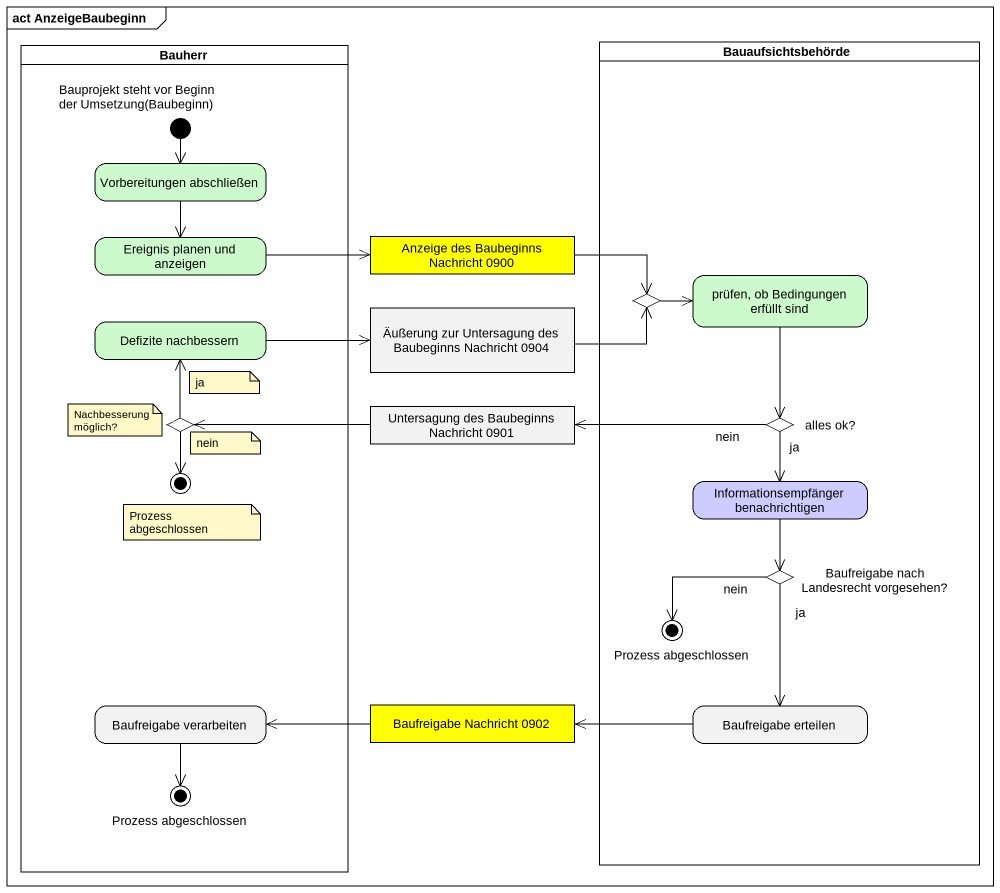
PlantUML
@startuml
mainframe act AnzeigeBaubeginn
hide empty description
state Bauherr <<partition>> {
  state "Bauprojekt steht vor Beginn der Umsetzung(Baubeginn)" as Bauprojekt_steht_vor_Beginn <<start>>
  state "Vorbereitungen abschließen" as Vorbereitungen_abschließen #CCFACC
  state "Ereignis planen und anzeigen" as Ereignis_planen_und_anzeigen #CCFACC
  state "Defizite nachbessern" as Defizite_nachbessern #CCFACC
  state choice2 <<choice>>
  state final1 <<end>>
  state "Baufreigabe verarbeiten" as Baufreigabe_verarbeiten
  state "Prozess abgeschlossen" as Prozess_abgeschlossen_2 <<end>>
}
state Bauaufsichtsbehörde <<partition>> {
  state choice1 <<choice>>
  state "prüfen, ob Bedingungen erfüllt sind" as prüfen_ob_Bedingungen #CCFACC
  state "alles ok?" as alles_ok <<choice>>
  state "Informationsempfänger benachrichtigen" as Informationsempfänger #CCCCFF
  state "Baufreigabe nach Landesrecht vorgesehen?" as Baufreigabe_nach <<choice>>
  state "Prozess abgeschlossen" as Prozess_abgeschlossen <<end>>
  state "Baufreigabe erteilen" as Baufreigabe_erteilen
}
state "Anzeige des Baubeginns Nachricht 0900" as Anzeige_des_Baubeginns <<object>> #FFFF00
state "Äußerung zur Untersagung des Baubeginns Nachricht 0904" as Äußerung_zur_Untersagung <<object>>
state "Untersagung des Baubeginns Nachricht 0901" as Untersagung_des_Baubeginns <<object>>
state "Baufreigabe Nachricht 0902" as Baufreigabe_Nachricht_0902 <<object>> #FFFF00
Bauprojekt_steht_vor_Beginn --> Vorbereitungen_abschließen
Vorbereitungen_abschließen --> Ereignis_planen_und_anzeigen
Ereignis_planen_und_anzeigen -right-> Anzeige_des_Baubeginns
Anzeige_des_Baubeginns -right-> choice1
choice1 -right-> prüfen_ob_Bedingungen
prüfen_ob_Bedingungen --> alles_ok
Defizite_nachbessern -right-> Äußerung_zur_Untersagung
Äußerung_zur_Untersagung -right-> choice1
Untersagung_des_Baubeginns -left-> choice2
choice2 -up-> Defizite_nachbessern
choice2 --> final1
alles_ok -left-> Untersagung_des_Baubeginns : nein
alles_ok --> Informationsempfänger : ja
Informationsempfänger --> Baufreigabe_nach
Baufreigabe_nach -left-> Prozess_abgeschlossen : nein
Baufreigabe_nach --> Baufreigabe_erteilen : ja
Baufreigabe_verarbeiten --> Prozess_abgeschlossen_2
Baufreigabe_Nachricht_0902 -left-> Baufreigabe_verarbeiten
Baufreigabe_erteilen -left-> Baufreigabe_Nachricht_0902
note as N1
  Nachbesserung möglich?
end note
note as N2
  ja
end note
note as N3
  nein
end note
note as N4
  Prozess abgeschlossen
end note
@enduml
